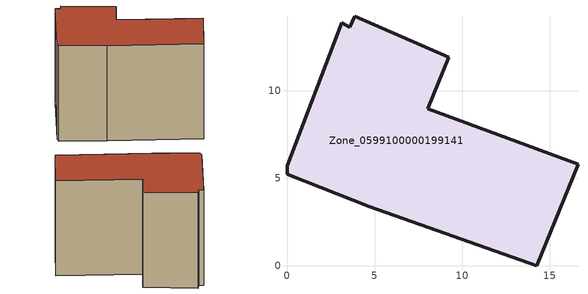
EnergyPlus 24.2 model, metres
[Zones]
Zone_0599100000199141
 floor ground (C_G): 16.61,5.8 14.27,0 4.72,3.37 0,5.24 0.02,5.71 3.11,13.88 3.57,13.64 3.85,14.27 9.24,11.91 8.03,8.96 z0
 wall outside (C_F): 0.02,5.71 0,5.24 4.72,3.37 14.27,0 16.61,5.8 8.03,8.96 9.24,11.91 3.85,14.27 3.57,13.64 3.11,13.88 0.02,5.71 z0:11.05
 roof outside (C_R): 9.24,11.91 3.85,14.27 3.57,13.64 3.11,13.88 0.02,5.71 0,5.24 4.72,3.37 14.27,0 16.61,5.8 8.03,8.96 z11.05
[BUILDING]
Pand.0599100000199141: North Axis=0; Terrain=City; Loads Convergence Tolerance Value=0.04; Temperature Convergence Tolerance Value=0.4; Solar Distribution=FullExterior; Maximum Number of Warmup Days=25; Minimum Number of Warmup Days=1
[Site:Location]
Rotterdam.The.Hague.AP_ZH_NLD Design_Conditions: Latitude=51.96; Longitude=4.45; Time Zone=1; Elevation=-4.5
[SITE:GROUNDTEMPERATURE:BUILDINGSURFACE]
18, 18, 18, 18, 18, 18, 18, 18, 18, 18, 18, 18
[MATERIAL] Thermal Absorptance=0.9; Solar Absorptance=0.7; Visible Absorptance=0.7
Name | Roughness | Thickness | Conductivity | Density | Specific Heat
G.TC.1946 | MediumSmooth | 0.15 | 1 | 540 | 1210
F.TC.1946 | Rough | 0.3 | 0.857143 | 1920 | 840
R.TC.1946 | MediumRough | 0.2 | 0.909091 | 1500 | 1000
[CONSTRUCTION]
C_G: G.TC.1946
C_F: F.TC.1946
C_R: R.TC.1946
[ZONE]
Zone_0599100000199141: Type=1; Multiplier=1; Ceiling Height=Autocalculate; Volume=Autocalculate; Floor Area=autocalculate; Part of Total Floor Area=Yes
[ZONEINFILTRATION:DESIGNFLOWRATE]
Infil_Zone_0599100000199141: Zone or ZoneList or Space or SpaceList=Zone_0599100000199141; Schedule=AlwaysOn; Design Flow Rate Calculation Method=Flow/Area; Flow Rate per Floor Area=0.003; Constant Term Coefficient=1; Temperature Term Coefficient=0; Velocity Term Coefficient=0; Velocity Squared Term Coefficient=0
[HVACTEMPLATE:ZONE:IDEALLOADSAIRSYSTEM]
Zone_0599100000199141: Maximum Heating Supply Air Temperature=50; Minimum Cooling Supply Air Temperature=13; Maximum Heating Supply Air Humidity Ratio=0.0156; Minimum Cooling Supply Air Humidity Ratio=0.0077; Heating Limit=NoLimit; Cooling Limit=NoLimit; Dehumidification Control Type=ConstantSensibleHeatRatio; Cooling Sensible Heat Ratio=0.7; Dehumidification Setpoint=60; Humidification Control Type=None; Humidification Setpoint=30; Outdoor Air Method=None; Outdoor Air Flow Rate per Person=0.00944; Outdoor Air Flow Rate per Zone Floor Area=0; Outdoor Air Flow Rate per Zone=0; Demand Controlled Ventilation Type=None; Outdoor Air Economizer Type=NoEconomizer; Heat Recovery Type=None; Sensible Heat Recovery Effectiveness=0.7; Latent Heat Recovery Effectiveness=0.65
[ZONECONTROL:THERMOSTAT]
ThermostatControl_Zone_0599100000199141: Zone or ZoneList=Zone_0599100000199141; Control Type Schedule=DualSetpointControlType; Control 1=Thermostat_Zone_0599100000199141; Temperature Difference Between Cutout And Setpoint=0
[THERMOSTATSETPOINT:DUALSETPOINT]
Thermostat_Zone_0599100000199141: Heating Setpoint Temperature Schedule=HeatingSetpoint_Zone_0599100000199141; Cooling Setpoint Temperature Schedule=CoolingSetpoint_Zone_0599100000199141
[SCHEDULE:COMPACT]
HeatingSetpoint_Zone_0599100000199141: Through: 12/31, For: AllDays, Until: 24:00, 21
CoolingSetpoint_Zone_0599100000199141: Through: 12/31, For: AllDays, Until: 24:00, 24
DualSetpointControlType: Through: 12/31, For: AllDays, Until: 24:00, 4
AlwaysOn: Through: 12/31, For: AllDays, Until: 24:00, 1
